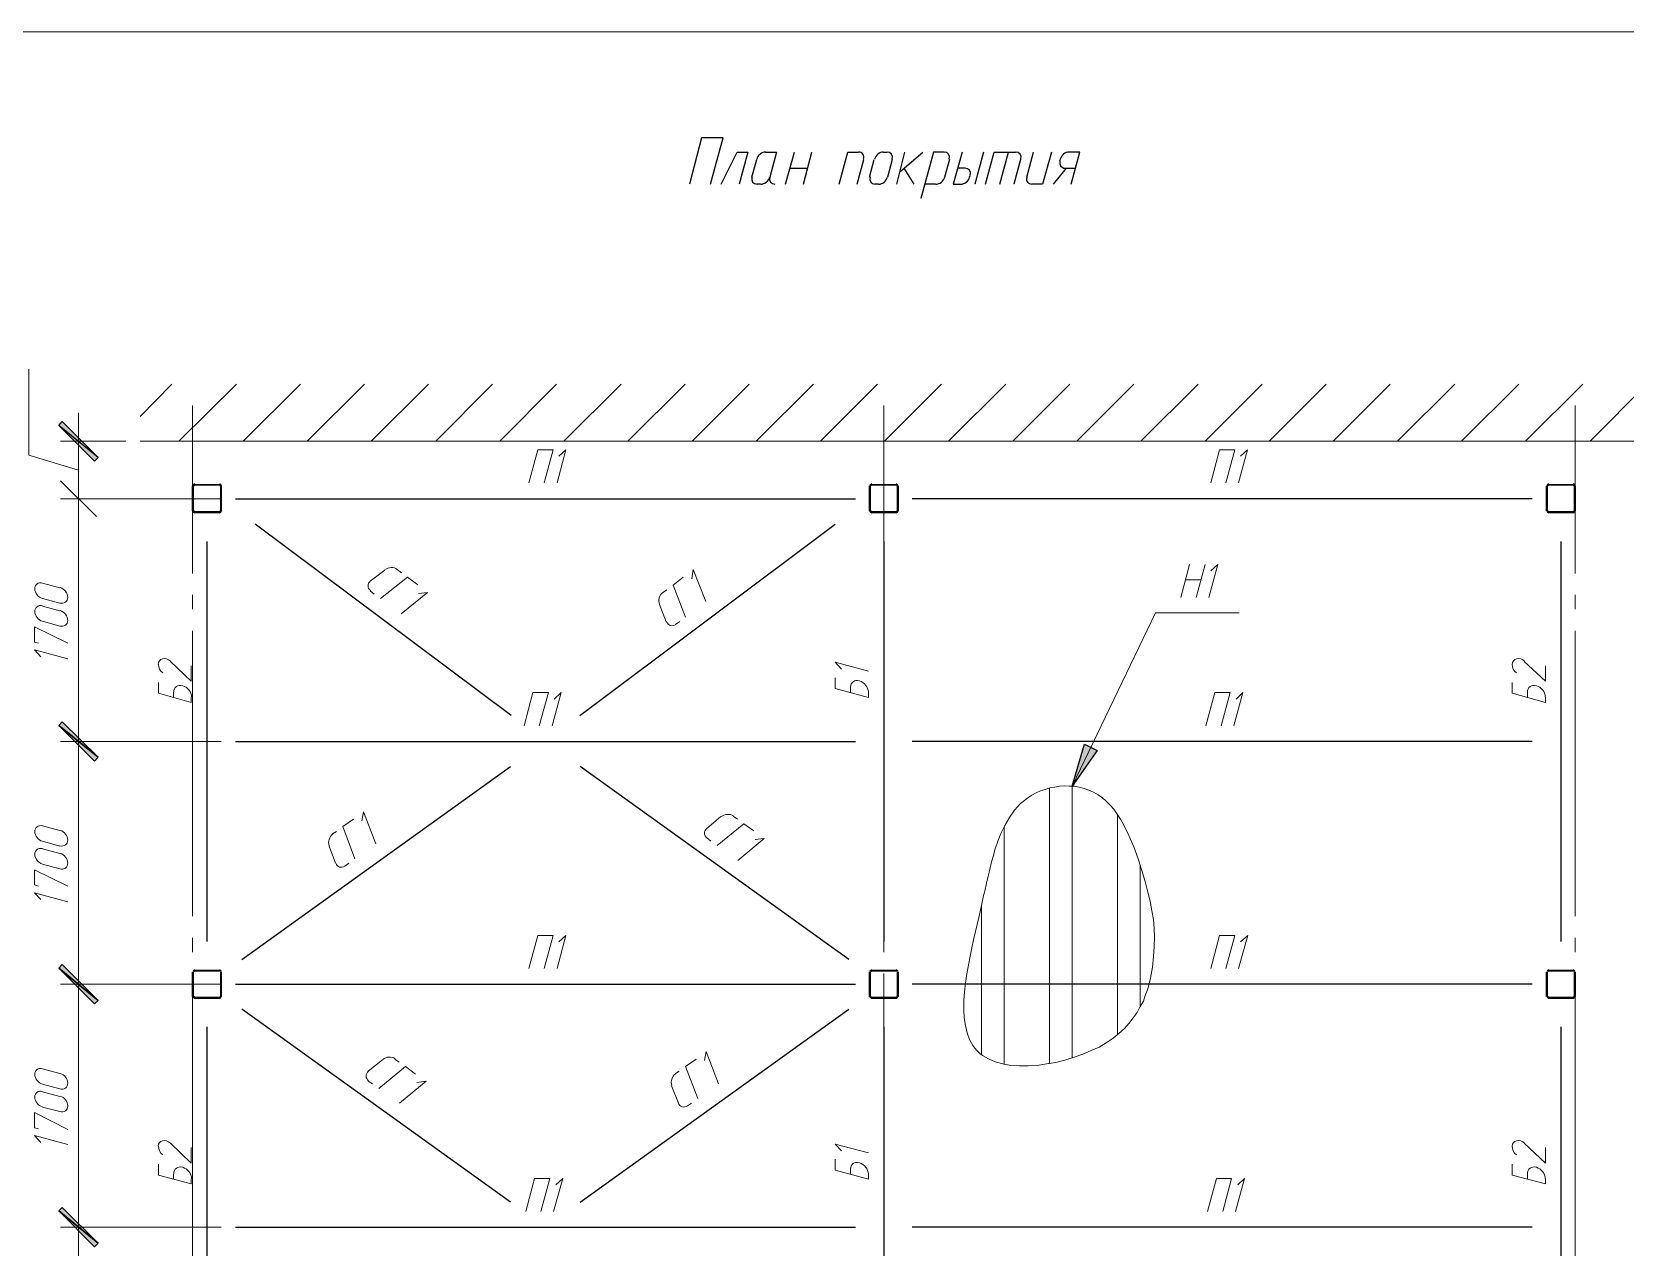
# Model space of a CAD drawing. Header units: millimetres. Extents: x -678 to 5260, y -935 to 3264.
# Drawn here: x 1525 to 2640, y 2364 to 3215 of the extents above; entities that cross this region are included whole.
import ezdxf

# ---------------------------------------------------------------- set-up
doc = ezdxf.new("R2010")
doc.units = ezdxf.units.MM
doc.header["$MEASUREMENT"] = 0
doc.layers.get('0').update_dxf_attribs({"linetype": 'CONTINUOUS'})

msp = doc.modelspace()

# ---------------------------------------------------------------- hatches: boundary and pattern name
at = {"true_color": 0x000007}
h = msp.add_hatch(color=7, dxfattribs=at)
h.paths.add_polyline_path([(1568.41138, 2914.41525), (1571.06698, 2916.90488), (1543.51512, 2939.31152)])
h.paths.add_polyline_path([(1571.06698, 2916.90488), (1543.51512, 2939.31152), (1546.00474, 2941.96712)])
h = msp.add_hatch(color=7, dxfattribs=at)
h.paths.add_polyline_path([(1568.41138, 2704.29077), (1571.06698, 2707.11235), (1543.51512, 2729.35301)])
h.paths.add_polyline_path([(1571.06698, 2707.11235), (1543.51512, 2729.35301), (1546.00474, 2731.84264)])
h = msp.add_hatch(color=7, dxfattribs=at)
h.paths.add_polyline_path([(1546.00474, 2731.84264), (1543.51512, 2729.35301), (1571.06698, 2707.11235)])
h.paths.add_polyline_path([(1543.51512, 2729.35301), (1571.06698, 2707.11235), (1568.41138, 2704.29077)])
msp.add_hatch(color=7, dxfattribs=at).paths.add_polyline_path([(2253.05869, 2686.86338), (2261.52342, 2716.24098), (2270.48607, 2711.75965)])
h = msp.add_hatch(color=7, dxfattribs=at)
h.paths.add_polyline_path([(1568.41138, 2534.33226), (1571.06698, 2536.82189), (1543.51512, 2559.3945)])
h.paths.add_polyline_path([(1571.06698, 2536.82189), (1543.51512, 2559.3945), (1546.00474, 2561.88413)])
h = msp.add_hatch(color=7, dxfattribs=at)
h.paths.add_polyline_path([(1546.00474, 2561.88413), (1543.51512, 2559.3945), (1571.06698, 2536.82189)])
h.paths.add_polyline_path([(1543.51512, 2559.3945), (1571.06698, 2536.82189), (1568.41138, 2534.33226)])
h = msp.add_hatch(color=7, dxfattribs=at)
h.paths.add_polyline_path([(1568.41138, 2364.37376), (1571.06698, 2366.86338), (1543.51512, 2389.436)])
h.paths.add_polyline_path([(1571.06698, 2366.86338), (1543.51512, 2389.436), (1546.00474, 2391.92562)])
h = msp.add_hatch(color=7, dxfattribs=at)
h.paths.add_polyline_path([(1546.00474, 2391.92562), (1543.51512, 2389.436), (1571.06698, 2366.86338)])
h.paths.add_polyline_path([(1543.51512, 2389.436), (1571.06698, 2366.86338), (1568.41138, 2364.37376)])

# ---------------------------------------------------------------- linework, layer by layer
at = {"color": 7, "linetype": 'Continuous', "lineweight": 20, "true_color": 0x000007}
msp.add_lwpolyline([(-479.88737, -884.75487), (5209.40723, -884.75487), (5209.40723, 3214.83019), (-479.88737, 3214.83019)], close=True, dxfattribs=at)
at = {"color": 7, "linetype": 'Continuous', "lineweight": 25, "true_color": 0x000007}
for points in [[(1999.78068, 3108.1082), (2008.57736, 3140.63932), (1993.47362, 3140.63932), (1985.00889, 3108.1082)], [(2007.24956, 3108.1082), (2018.36989, 3130.68081), (2026.00474, 3130.68081), (2019.86367, 3108.1082)], [(2028.66035, 3113.08745), (2032.14582, 3125.53558), (2032.14582, 3125.53558)], [(2038.2869, 3130.68081), (2045.92176, 3130.68081), (2041.27445, 3113.08745)], [(2052.22881, 3108.1082), (2058.53586, 3130.68081), (2058.53586, 3130.68081)], [(2064.84292, 3108.1082), (2070.81802, 3130.68081), (2070.81802, 3130.68081)], [(2089.90516, 3108.1082), (2095.88026, 3130.68081), (2103.34914, 3130.68081)], [(2102.35329, 3108.1082), (2107.16657, 3125.53558), (2107.16657, 3125.53558)], [(2111.14997, 3113.08745), (2114.46947, 3125.53558), (2114.46947, 3125.53558)], [(2120.9425, 3130.68081), (2123.26615, 3130.68081), (2123.26615, 3130.68081)], [(2127.08358, 3125.53558), (2123.59811, 3113.08745), (2123.59811, 3113.08745)], [(2135.71429, 3130.68081), (2129.90516, 3108.1082), (2129.90516, 3108.1082)], [(2132.22881, 3116.90488), (2148.3284, 3130.68081), (2148.3284, 3130.68081)], [(2155.79728, 3130.68081), (2147.00059, 3098.14969), (2147.00059, 3098.14969)], [(2163.43213, 3130.68081), (2155.79728, 3130.68081), (2155.79728, 3130.68081)], [(2167.08358, 3125.53558), (2163.59811, 3113.08745), (2163.59811, 3113.08745)], [(2175.88026, 3130.68081), (2169.73918, 3108.1082), (2174.88441, 3108.1082)], [(2190.81802, 3130.68081), (2184.84292, 3108.1082), (2184.84292, 3108.1082)], [(2192.3118, 3108.1082), (2198.2869, 3130.68081), (2213.39064, 3130.68081)], [(2202.2703, 3108.1082), (2208.41138, 3130.68081), (2208.41138, 3130.68081)], [(2216.87611, 3125.53558), (2212.22881, 3108.1082), (2212.22881, 3108.1082)], [(2221.19147, 3113.08745), (2225.83877, 3130.68081), (2225.83877, 3130.68081)], [(2238.45288, 3130.68081), (2232.3118, 3108.1082), (2224.84292, 3108.1082)], [(2244.59396, 3125.53558), (2244.09603, 3124.37376), (2244.09603, 3124.37376)], [(2252.22881, 3108.1082), (2258.36989, 3130.68081), (2250.90101, 3130.68081)], [(2055.21636, 3119.3945), (2067.83047, 3119.3945), (2067.83047, 3119.3945)], [(2142.35329, 3108.1082), (2135.38234, 3119.3945), (2135.38234, 3119.3945)], [(2177.87196, 3119.3945), (2172.72674, 3119.3945), (2172.72674, 3119.3945)], [(2181.19147, 3113.08745), (2181.52342, 3114.24928), (2181.52342, 3114.24928)], [(2239.94665, 3108.1082), (2249.07528, 3119.3945), (2249.07528, 3119.3945)], [(2246.75163, 3119.3945), (2255.38234, 3119.3945), (2255.38234, 3119.3945)], [(2034.80142, 3108.1082), (2032.3118, 3108.1082), (2032.3118, 3108.1082)], [(2117.29105, 3108.1082), (2114.80142, 3108.1082), (2114.80142, 3108.1082)], [(2157.29105, 3108.1082), (2149.82217, 3108.1082), (2149.82217, 3108.1082)], [(1637.12508, 2879.56048), (1637.12508, 2896.82189), (1637.12508, 2896.82189)], [(1637.78898, 2879.56048), (1637.78898, 2896.82189), (1637.78898, 2896.82189)], [(1638.61885, 2897.98372), (1655.88026, 2897.98372), (1655.88026, 2897.98372)], [(1638.61885, 2897.65177), (1655.88026, 2897.65177), (1655.88026, 2897.65177)], [(1656.71014, 2896.82189), (1656.71014, 2879.56048), (1656.71014, 2879.56048)], [(1657.20806, 2896.82189), (1657.20806, 2879.56048), (1657.20806, 2879.56048)], [(2111.14997, 2879.56048), (2111.14997, 2896.82189), (2111.14997, 2896.82189)], [(2111.81387, 2879.56048), (2111.81387, 2896.82189), (2111.81387, 2896.82189)], [(2112.64375, 2897.98372), (2129.57321, 2897.98372), (2129.57321, 2897.98372)], [(2112.64375, 2897.65177), (2129.57321, 2897.65177), (2129.57321, 2897.65177)], [(2130.40308, 2896.82189), (2130.40308, 2879.56048), (2130.40308, 2879.56048)], [(2131.06698, 2896.82189), (2131.06698, 2879.56048), (2131.06698, 2879.56048)], [(2585.17487, 2879.56048), (2585.17487, 2896.82189), (2585.17487, 2896.82189)], [(2585.67279, 2879.56048), (2585.67279, 2896.82189), (2585.67279, 2896.82189)], [(2586.66864, 2897.98372), (2603.59811, 2897.98372), (2603.59811, 2897.98372)], [(2586.66864, 2897.65177), (2603.59811, 2897.65177), (2603.59811, 2897.65177)], [(2604.42798, 2896.82189), (2604.42798, 2879.56048), (2604.42798, 2879.56048)], [(2605.09188, 2896.82189), (2605.09188, 2879.56048), (2605.09188, 2879.56048)], [(1655.88026, 2878.7306), (1638.61885, 2878.7306), (1638.61885, 2878.7306)], [(1655.88026, 2878.0667), (1638.61885, 2878.0667), (1638.61885, 2878.0667)], [(1667.16657, 2888.02521), (2101.19147, 2888.02521), (2101.19147, 2888.02521)], [(2129.57321, 2878.7306), (2112.64375, 2878.7306), (2112.64375, 2878.7306)], [(2129.57321, 2878.0667), (2112.64375, 2878.0667), (2112.64375, 2878.0667)], [(2575.05039, 2888.02521), (2141.02549, 2888.02521), (2141.02549, 2888.02521)], [(2603.59811, 2878.7306), (2586.66864, 2878.7306), (2586.66864, 2878.7306)], [(2603.59811, 2878.0667), (2586.66864, 2878.0667), (2586.66864, 2878.0667)], [(1860.19562, 2736.15799), (1681.10848, 2870.26587), (1681.10848, 2870.26587)], [(1908.3284, 2736.15799), (2087.08358, 2870.26587), (2087.08358, 2870.26587)], [(1647.08358, 2858.14969), (1647.08358, 2578.14969), (1647.08358, 2578.14969)], [(2121.10848, 2858.14969), (2121.10848, 2578.14969), (2121.10848, 2578.14969)], [(2595.13337, 2858.14969), (2595.13337, 2578.14969), (2595.13337, 2578.14969)], [(1667.16657, 2718.0667), (2101.19147, 2718.0667), (2101.19147, 2718.0667)], [(2575.05039, 2718.0667), (2141.02549, 2718.0667), (2141.02549, 2718.0667)], [(1671.6479, 2565.53558), (1859.86367, 2700.63932), (1859.86367, 2700.63932)], [(2096.71014, 2565.53558), (1908.49437, 2700.63932), (1908.49437, 2700.63932)], [(1637.12508, 2539.64347), (1637.12508, 2556.57293), (1637.12508, 2556.57293)], [(1637.78898, 2539.64347), (1637.78898, 2556.57293), (1637.78898, 2556.57293)], [(1638.61885, 2558.0667), (1655.88026, 2558.0667), (1655.88026, 2558.0667)], [(1638.61885, 2557.56878), (1655.88026, 2557.56878), (1655.88026, 2557.56878)], [(1656.71014, 2556.57293), (1656.71014, 2539.64347), (1656.71014, 2539.64347)], [(1657.20806, 2556.57293), (1657.20806, 2539.64347), (1657.20806, 2539.64347)], [(2111.14997, 2539.64347), (2111.14997, 2556.57293), (2111.14997, 2556.57293)], [(2111.81387, 2539.64347), (2111.81387, 2556.57293), (2111.81387, 2556.57293)], [(2112.64375, 2558.0667), (2129.57321, 2558.0667), (2129.57321, 2558.0667)], [(2112.64375, 2557.56878), (2129.57321, 2557.56878), (2129.57321, 2557.56878)], [(2130.40308, 2556.57293), (2130.40308, 2539.64347), (2130.40308, 2539.64347)], [(2131.06698, 2556.57293), (2131.06698, 2539.64347), (2131.06698, 2539.64347)], [(2585.17487, 2539.64347), (2585.17487, 2556.57293), (2585.17487, 2556.57293)], [(2585.67279, 2539.64347), (2585.67279, 2556.57293), (2585.67279, 2556.57293)], [(2586.66864, 2558.0667), (2603.59811, 2558.0667), (2603.59811, 2558.0667)], [(2586.66864, 2557.56878), (2603.59811, 2557.56878), (2603.59811, 2557.56878)], [(2604.42798, 2556.57293), (2604.42798, 2539.64347), (2604.42798, 2539.64347)], [(2605.09188, 2556.57293), (2605.09188, 2539.64347), (2605.09188, 2539.64347)], [(1667.16657, 2548.1082), (2101.19147, 2548.1082), (2101.19147, 2548.1082)], [(2575.05039, 2548.1082), (2141.02549, 2548.1082), (2141.02549, 2548.1082)], [(1655.88026, 2538.81359), (1638.61885, 2538.81359), (1638.61885, 2538.81359)], [(1655.88026, 2538.14969), (1638.61885, 2538.14969), (1638.61885, 2538.14969)], [(2129.57321, 2538.81359), (2112.64375, 2538.81359), (2112.64375, 2538.81359)], [(2129.57321, 2538.14969), (2112.64375, 2538.14969), (2112.64375, 2538.14969)], [(2603.59811, 2538.81359), (2586.66864, 2538.81359), (2586.66864, 2538.81359)], [(2603.59811, 2538.14969), (2586.66864, 2538.14969), (2586.66864, 2538.14969)], [(1859.86367, 2395.57708), (1671.6479, 2530.68081), (1671.6479, 2530.68081)], [(1908.49437, 2395.57708), (2096.71014, 2530.68081), (2096.71014, 2530.68081)], [(1647.08358, 2518.23268), (1647.08358, 2238.23268), (1647.08358, 2238.23268)], [(2121.10848, 2518.23268), (2121.10848, 2238.23268), (2121.10848, 2238.23268)], [(2595.13337, 2518.23268), (2595.13337, 2238.23268), (2595.13337, 2238.23268)], [(1667.16657, 2378.14969), (2101.19147, 2378.14969), (2101.19147, 2378.14969)], [(2575.05039, 2378.14969), (2141.02549, 2378.14969), (2141.02549, 2378.14969)]]:
    msp.add_lwpolyline(points, dxfattribs=at)
at = {"color": 7, "linetype": 'Continuous', "lineweight": 9, "true_color": 0x000007}
for points in [[(1557.29105, 2908.1082), (1522.60225, 2918.39865), (1522.60225, 2978.64762)], [(1600.44458, 2945.61857), (1622.68524, 2968.19119), (1622.68524, 2968.19119)], [(1627.6645, 2928.19119), (1667.83047, 2968.19119), (1667.83047, 2968.19119)], [(1672.64375, 2928.19119), (1712.64375, 2968.19119), (1712.64375, 2968.19119)], [(1717.45703, 2928.19119), (1757.45703, 2968.19119), (1757.45703, 2968.19119)], [(1762.2703, 2928.19119), (1802.43628, 2968.19119), (1802.43628, 2968.19119)], [(1807.41553, 2928.19119), (1847.24956, 2968.19119), (1847.24956, 2968.19119)], [(1852.22881, 2928.19119), (1892.06284, 2968.19119), (1892.06284, 2968.19119)], [(1897.04209, 2928.19119), (1937.20806, 2968.19119), (1937.20806, 2968.19119)], [(1942.02134, 2928.19119), (1982.02134, 2968.19119), (1982.02134, 2968.19119)], [(1986.83462, 2928.19119), (2026.83462, 2968.19119), (2026.83462, 2968.19119)], [(2031.6479, 2928.19119), (2071.81387, 2968.19119), (2071.81387, 2968.19119)], [(2076.79313, 2928.19119), (2116.62715, 2968.19119), (2116.62715, 2968.19119)], [(2121.6064, 2928.19119), (2161.44043, 2968.19119), (2161.44043, 2968.19119)], [(2166.41968, 2928.19119), (2206.58566, 2968.19119), (2206.58566, 2968.19119)], [(2211.39893, 2928.19119), (2251.39893, 2968.19119), (2251.39893, 2968.19119)], [(2256.21221, 2928.19119), (2296.21221, 2968.19119), (2296.21221, 2968.19119)], [(2301.02549, 2928.19119), (2341.19147, 2968.19119), (2341.19147, 2968.19119)], [(2346.17072, 2928.19119), (2386.00474, 2968.19119), (2386.00474, 2968.19119)], [(2390.984, 2928.19119), (2430.81802, 2968.19119), (2430.81802, 2968.19119)], [(2435.79728, 2928.19119), (2475.6313, 2968.19119), (2475.6313, 2968.19119)], [(2480.77653, 2928.19119), (2520.77653, 2968.19119), (2520.77653, 2968.19119)], [(2525.58981, 2928.19119), (2565.58981, 2968.19119), (2565.58981, 2968.19119)], [(2570.40308, 2928.19119), (2610.40308, 2968.19119), (2610.40308, 2968.19119)], [(2615.54831, 2928.19119), (2655.38234, 2968.19119), (2655.38234, 2968.19119)], [(1557.29105, 2868.1082), (1557.29105, 2948.1082), (1557.29105, 2948.1082)], [(1637.12508, 2953.25343), (1637.12508, 2835.57708), (1637.12508, 2835.57708)], [(2121.10848, 2953.25343), (2121.10848, 2835.57708), (2121.10848, 2835.57708)], [(2605.09188, 2953.25343), (2605.09188, 2835.57708), (2605.09188, 2835.57708)], [(1590.48607, 2928.19119), (1544.67694, 2928.19119), (1544.67694, 2928.19119)], [(1600.44458, 2928.19119), (2660.02964, 2928.19119), (2660.02964, 2928.19119)], [(1883.43213, 2899.14554), (1889.57321, 2922.21608), (1878.78483, 2922.21608), (1872.64375, 2899.14554)], [(1893.55661, 2917.73475), (1898.53586, 2922.21608), (1892.39479, 2899.14554)], [(2360.61055, 2899.14554), (2366.75163, 2922.21608), (2356.12923, 2922.21608), (2349.98815, 2899.14554)], [(2370.90101, 2917.73475), (2375.71429, 2922.21608), (2369.40723, 2899.14554)], [(1569.90516, 2875.57708), (1544.67694, 2900.63932), (1544.67694, 2900.63932)], [(1544.67694, 2900.63932), (1569.90516, 2875.57708), (1569.90516, 2875.57708)], [(1557.29105, 2698.14969), (1557.29105, 2908.1082), (1557.29105, 2908.1082)], [(1657.20806, 2888.02521), (1544.67694, 2888.02521), (1544.67694, 2888.02521)], [(1657.20806, 2888.02521), (1544.67694, 2888.02521), (1544.67694, 2888.02521)], [(1761.6064, 2830.26587), (1771.89686, 2838.0667), (1771.89686, 2838.0667)], [(1780.52757, 2838.39865), (1783.34914, 2836.24098), (1783.34914, 2836.24098)], [(1986.66864, 2831.92562), (1987.6645, 2838.39865), (1996.62715, 2815.99201)], [(2335.21636, 2841.88413), (2329.07528, 2818.81359), (2329.07528, 2818.81359)], [(2339.69769, 2818.81359), (2346.17072, 2841.88413), (2346.17072, 2841.88413)], [(2350.15412, 2837.56878), (2354.9674, 2841.88413), (2348.66035, 2818.81359)], [(1544.34499, 2825.61857), (1532.06284, 2828.93807), (1532.06284, 2828.93807)], [(1761.6064, 2823.46089), (1764.42798, 2821.30322), (1764.42798, 2821.30322)], [(1768.74333, 2818.14969), (1787.6645, 2833.08745), (1794.80142, 2827.77625)], [(1795.46533, 2821.63517), (1801.77238, 2822.46504), (1783.18317, 2807.52728)], [(1966.25371, 2822.13309), (1969.24126, 2824.29077), (1969.24126, 2824.29077)], [(1982.35329, 2805.20363), (1973.55661, 2827.4443), (1980.69354, 2833.08745)], [(2332.56076, 2831.26172), (2343.18317, 2831.26172), (2343.18317, 2831.26172)], [(1532.06284, 2818.14969), (1544.34499, 2814.83019), (1544.34499, 2814.83019)], [(1544.34499, 2809.51899), (1532.06284, 2812.83849), (1532.06284, 2812.83849)], [(1637.12508, 2820.63932), (1637.12508, 2810.68081), (1637.12508, 2810.68081)], [(1968.74333, 2801.88413), (1964.09603, 2814.00031), (1964.09603, 2814.00031)], [(2121.10848, 2820.63932), (2121.10848, 2810.68081), (2121.10848, 2810.68081)], [(2605.09188, 2820.63932), (2605.09188, 2810.68081), (2605.09188, 2810.68081)], [(1532.06284, 2802.21608), (1544.34499, 2798.89658), (1544.34499, 2798.89658)], [(1975.21636, 2799.89243), (1978.20391, 2802.05011), (1978.20391, 2802.05011)], [(2253.05869, 2686.86338), (2311.31595, 2808.02521), (2369.90516, 2808.02521)], [(1529.24126, 2786.7804), (1526.41968, 2787.61027), (1526.41968, 2798.23268), (1549.82217, 2786.7804)], [(1637.12508, 2795.57708), (1637.12508, 2595.74305), (1637.12508, 2595.74305)], [(2121.10848, 2795.57708), (2121.10848, 2595.74305), (2121.10848, 2595.74305)], [(2605.09188, 2795.57708), (2605.09188, 2595.74305), (2605.09188, 2595.74305)], [(1530.90101, 2777.31982), (1526.41968, 2782.29907), (1549.82217, 2775.82604)], [(1636.2952, 2771.01276), (1636.2952, 2760.39036), (1621.68939, 2774.16629)], [(2091.56491, 2768.68911), (2087.08358, 2773.50239), (2110.3201, 2767.19533)], [(2584.34499, 2771.01276), (2584.34499, 2760.39036), (2569.40723, 2774.16629)], [(1636.2952, 2745.4526), (1613.22466, 2751.92562), (1613.22466, 2759.3945)], [(2110.3201, 2748.93807), (2087.08358, 2755.24513), (2087.08358, 2762.71401)], [(2097.70599, 2755.90903), (2097.70599, 2752.25758), (2097.70599, 2752.25758)], [(2584.34499, 2745.4526), (2561.10848, 2751.92562), (2561.10848, 2759.3945)], [(1623.84707, 2752.58953), (1623.84707, 2748.93807), (1623.84707, 2748.93807)], [(1636.2952, 2749.10405), (1636.2952, 2745.4526), (1636.2952, 2745.4526)], [(1879.94665, 2729.02106), (1886.41968, 2752.25758), (1875.46533, 2752.25758), (1869.32425, 2729.02106)], [(1890.40308, 2747.77625), (1895.21636, 2752.25758), (1888.90931, 2729.02106)], [(2110.3201, 2752.58953), (2110.3201, 2748.93807), (2110.3201, 2748.93807)], [(2357.29105, 2729.02106), (2363.59811, 2752.25758), (2352.9757, 2752.25758), (2346.66864, 2729.02106)], [(2367.74748, 2747.77625), (2372.39479, 2752.25758), (2366.25371, 2729.02106)], [(2571.73089, 2752.58953), (2571.73089, 2748.93807), (2571.73089, 2748.93807)], [(2584.34499, 2749.10405), (2584.34499, 2745.4526), (2584.34499, 2745.4526)], [(1557.29105, 2528.19119), (1557.29105, 2738.14969), (1557.29105, 2738.14969)], [(1657.20806, 2718.0667), (1544.67694, 2718.0667), (1544.67694, 2718.0667)], [(1657.20806, 2718.0667), (1544.67694, 2718.0667), (1544.67694, 2718.0667)], [(2237.12508, 2492.50654), (2237.12508, 2685.53558), (2237.12508, 2685.53558)], [(2253.05869, 2496.48994), (2253.05869, 2686.86338), (2253.05869, 2686.86338)], [(1755.79728, 2662.46504), (1756.9591, 2668.7721), (1765.42383, 2646.36546)], [(2284.75993, 2512.92148), (2284.75993, 2666.61442), (2284.75993, 2666.61442)], [(1544.34499, 2655.66006), (1532.06284, 2658.97957), (1532.06284, 2658.97957)], [(1735.05039, 2653.33641), (1738.03794, 2655.16214), (1738.03794, 2655.16214)], [(1750.81802, 2635.90903), (1742.35329, 2658.48164), (1749.82217, 2663.79284)], [(1997.12508, 2657.15384), (2007.08358, 2665.4526), (2007.08358, 2665.4526)], [(2004.42798, 2645.20363), (2023.01719, 2660.47334), (2030.15412, 2655.49409)], [(2015.71429, 2665.78455), (2018.70184, 2663.79284), (2018.70184, 2663.79284)], [(2205.42383, 2492.00861), (2205.42383, 2658.64762), (2205.42383, 2658.64762)], [(1532.06284, 2648.19119), (1544.34499, 2644.87168), (1544.34499, 2644.87168)], [(1737.20806, 2632.92148), (1732.72674, 2644.87168), (1732.72674, 2644.87168)], [(1997.12508, 2650.51484), (2000.11263, 2648.35716), (2000.11263, 2648.35716)], [(2030.984, 2649.35301), (2037.45703, 2650.18289), (2018.86781, 2634.7472)], [(1544.34499, 2639.56048), (1532.06284, 2642.87998), (1532.06284, 2642.87998)], [(1743.68109, 2630.7638), (1746.50267, 2632.92148), (1746.50267, 2632.92148)], [(1529.24126, 2616.82189), (1526.41968, 2617.65177), (1526.41968, 2628.27417), (1549.82217, 2616.82189)], [(1532.06284, 2632.0916), (1544.34499, 2628.93807), (1544.34499, 2628.93807)], [(2300.69354, 2532.17459), (2300.69354, 2631.26172), (2300.69354, 2631.26172)], [(1530.90101, 2607.36131), (1526.41968, 2612.17459), (1549.82217, 2605.86753)], [(2189.49022, 2498.81359), (2189.49022, 2603.21193), (2189.49022, 2603.21193)], [(1637.12508, 2580.63932), (1637.12508, 2570.68081), (1637.12508, 2570.68081)], [(1883.43213, 2559.06255), (1889.57321, 2582.29907), (1878.78483, 2582.29907), (1872.64375, 2559.06255)], [(1893.55661, 2577.81774), (1898.53586, 2582.29907), (1892.39479, 2559.06255)], [(2121.10848, 2580.63932), (2121.10848, 2570.68081), (2121.10848, 2570.68081)], [(2360.61055, 2559.06255), (2366.91761, 2582.29907), (2356.12923, 2582.29907), (2349.98815, 2559.06255)], [(2370.90101, 2577.81774), (2375.88026, 2582.29907), (2369.40723, 2559.06255)], [(2605.09188, 2580.63932), (2605.09188, 2570.68081), (2605.09188, 2570.68081)], [(1557.29105, 2358.23268), (1557.29105, 2568.19119), (1557.29105, 2568.19119)], [(1637.12508, 2555.74305), (1637.12508, 2355.74305), (1637.12508, 2355.74305)], [(2121.10848, 2555.74305), (2121.10848, 2355.74305), (2121.10848, 2355.74305)], [(2605.09188, 2555.74305), (2605.09188, 2355.74305), (2605.09188, 2355.74305)], [(1657.20806, 2548.1082), (1544.67694, 2548.1082), (1544.67694, 2548.1082)], [(1657.20806, 2548.1082), (1544.67694, 2548.1082), (1544.67694, 2548.1082)], [(1995.6313, 2494.66421), (1996.79313, 2500.97127), (2005.42383, 2478.39865)], [(1544.34499, 2485.70156), (1532.06284, 2488.85509), (1532.06284, 2488.85509)], [(1760.11263, 2487.19533), (1770.23711, 2495.32811), (1770.23711, 2495.32811)], [(1767.58151, 2475.24513), (1786.17072, 2490.51484), (1793.30765, 2485.20363)], [(1778.86781, 2495.66006), (1781.85537, 2493.50239), (1781.85537, 2493.50239)], [(1990.81802, 2468.1082), (1982.35329, 2490.51484), (1989.6562, 2495.66006)], [(1532.06284, 2478.23268), (1544.34499, 2474.91318), (1544.34499, 2474.91318)], [(1760.11263, 2480.39036), (1763.10018, 2478.39865), (1763.10018, 2478.39865)], [(1794.13752, 2479.3945), (1800.61055, 2480.22438), (1782.02134, 2464.7887)], [(1977.37404, 2464.7887), (1972.56076, 2476.90488), (1972.56076, 2476.90488)], [(1975.21636, 2485.53558), (1977.87196, 2487.36131), (1977.87196, 2487.36131)], [(1544.34499, 2469.60197), (1532.06284, 2472.92148), (1532.06284, 2472.92148)], [(1529.24126, 2446.86338), (1526.41968, 2447.52728), (1526.41968, 2458.31567), (1549.82217, 2446.53143)], [(1532.06284, 2462.13309), (1544.34499, 2458.97957), (1544.34499, 2458.97957)], [(1983.68109, 2462.96297), (1986.50267, 2464.7887), (1986.50267, 2464.7887)], [(1530.90101, 2437.4028), (1526.41968, 2442.21608), (1549.82217, 2435.90903)], [(1636.2952, 2433.91733), (1636.2952, 2422.96297), (1621.68939, 2436.90488)], [(2091.56491, 2431.59367), (2087.08358, 2436.24098), (2110.3201, 2430.0999)], [(2584.34499, 2433.91733), (2584.34499, 2422.96297), (2569.40723, 2436.90488)], [(1636.2952, 2408.35716), (1613.22466, 2414.49824), (1613.22466, 2422.13309)], [(2110.3201, 2411.67666), (2087.08358, 2417.98372), (2087.08358, 2425.61857)], [(2584.34499, 2408.35716), (2561.10848, 2414.49824), (2561.10848, 2422.13309)], [(1623.84707, 2415.16214), (1623.84707, 2411.67666), (1623.84707, 2411.67666)], [(1636.2952, 2412.00861), (1636.2952, 2408.35716), (1636.2952, 2408.35716)], [(1881.10848, 2389.10405), (1887.41553, 2412.17459), (1876.62715, 2412.17459), (1870.48607, 2389.10405)], [(1891.39893, 2407.69326), (1896.37819, 2412.17459), (1889.90516, 2389.10405)], [(2097.70599, 2418.48164), (2097.70599, 2414.99616), (2097.70599, 2414.99616)], [(2110.3201, 2415.16214), (2110.3201, 2411.67666), (2110.3201, 2411.67666)], [(2358.45288, 2389.10405), (2364.59396, 2412.17459), (2353.97155, 2412.17459), (2347.83047, 2389.10405)], [(2368.90931, 2407.69326), (2373.55661, 2412.17459), (2367.41553, 2389.10405)], [(2571.73089, 2415.16214), (2571.73089, 2411.67666), (2571.73089, 2411.67666)], [(2584.34499, 2412.00861), (2584.34499, 2408.35716), (2584.34499, 2408.35716)], [(1557.29105, 2188.27417), (1557.29105, 2398.23268), (1557.29105, 2398.23268)], [(1657.20806, 2378.14969), (1544.67694, 2378.14969), (1544.67694, 2378.14969)], [(1657.20806, 2378.14969), (1544.67694, 2378.14969), (1544.67694, 2378.14969)]]:
    msp.add_lwpolyline(points, dxfattribs=at)
at = {"color": 7, "linetype": 'Continuous', "lineweight": -2, "true_color": 0x000007}
for points in [[(1571.06698, 2916.90488), (1543.51512, 2939.31152), (1546.00474, 2941.96712)], [(1568.41138, 2914.41525), (1571.06698, 2916.90488), (1543.51512, 2939.31152)], [(1571.06698, 2707.11235), (1543.51512, 2729.35301), (1546.00474, 2731.84264)], [(1546.00474, 2731.84264), (1543.51512, 2729.35301), (1571.06698, 2707.11235)], [(1568.41138, 2704.29077), (1571.06698, 2707.11235), (1543.51512, 2729.35301)], [(1543.51512, 2729.35301), (1571.06698, 2707.11235), (1568.41138, 2704.29077)], [(2253.05869, 2686.86338), (2261.52342, 2716.24098), (2270.48607, 2711.75965)], [(1571.06698, 2536.82189), (1543.51512, 2559.3945), (1546.00474, 2561.88413)], [(1546.00474, 2561.88413), (1543.51512, 2559.3945), (1571.06698, 2536.82189)], [(1568.41138, 2534.33226), (1571.06698, 2536.82189), (1543.51512, 2559.3945)], [(1543.51512, 2559.3945), (1571.06698, 2536.82189), (1568.41138, 2534.33226)], [(1571.06698, 2366.86338), (1543.51512, 2389.436), (1546.00474, 2391.92562)], [(1546.00474, 2391.92562), (1543.51512, 2389.436), (1571.06698, 2366.86338)], [(1568.41138, 2364.37376), (1571.06698, 2366.86338), (1543.51512, 2389.436)], [(1543.51512, 2389.436), (1571.06698, 2366.86338), (1568.41138, 2364.37376)]]:
    msp.add_lwpolyline(points, close=True, dxfattribs=at)
at = {"color": 7, "linetype": 'Continuous', "lineweight": 9, "true_color": 0x000007}
msp.add_lwpolyline([(2197.623, 2637.56878), (2199.11678, 2642.87998), (2200.9425, 2648.19119), (2203.10018, 2653.66836), (2205.92176, 2659.31152), (2209.07528, 2664.7887), (2212.72674, 2669.93392), (2216.87611, 2674.58123), (2219.53172, 2676.7389), (2222.02134, 2678.56463), (2224.84292, 2680.55633), (2227.83047, 2682.05011), (2230.81802, 2683.54388), (2233.97155, 2684.53973), (2237.29105, 2685.53558), (2240.77653, 2686.19948), (2244.09603, 2686.86338), (2247.58151, 2687.02936), (2251.06698, 2686.86338), (2254.55246, 2686.69741), (2257.87196, 2686.03351), (2261.35744, 2685.20363), (2264.67694, 2684.04181), (2267.99645, 2682.54803), (2271.14997, 2680.72231), (2274.13752, 2678.56463), (2276.79313, 2676.24098), (2279.6147, 2673.4194), (2282.10433, 2670.59782), (2284.42798, 2667.11235), (2286.91761, 2663.79284), (2288.90931, 2659.97542), (2292.72674, 2652.17459), (2296.21221, 2644.20778), (2299.19976, 2635.90903), (2301.68939, 2627.77625), (2304.01304, 2619.97542), (2306.00474, 2612.67251), (2307.49852, 2606.19948), (2308.66035, 2599.56048), (2309.82217, 2593.4194), (2310.48607, 2587.27832), (2310.65205, 2581.13724), (2310.48607, 2574.49824), (2309.98815, 2567.52728), (2309.15827, 2560.0584), (2307.83047, 2552.42355), (2307.00059, 2548.44015), (2305.67279, 2544.29077), (2304.17902, 2540.30737), (2302.85122, 2536.32397), (2300.69354, 2532.50654), (2298.53586, 2528.35716), (2295.71429, 2524.53973), (2292.72674, 2520.72231), (2289.57321, 2517.07085), (2285.75578, 2513.75135), (2281.6064, 2510.26587), (2276.79313, 2507.11235), (2271.81387, 2504.1248), (2266.17072, 2501.63517), (2260.52757, 2499.14554), (2254.38649, 2496.98787), (2247.91346, 2494.99616), (2241.6064, 2493.33641), (2234.9674, 2492.34056), (2228.66035, 2491.34471), (2222.18732, 2491.01276), (2216.04624, 2491.01276), (2210.07113, 2491.34471), (2204.42798, 2492.34056), (2199.11678, 2493.83434), (2194.46947, 2495.82604), (2190.15412, 2498.14969), (2188.3284, 2499.64347), (2186.50267, 2501.46919), (2184.84292, 2503.29492), (2183.51512, 2505.28662), (2181.19147, 2509.436), (2179.36574, 2514.0833), (2178.20391, 2519.22853), (2177.37404, 2524.70571), (2177.20806, 2530.51484), (2177.20806, 2536.65592), (2177.70599, 2542.79699), (2178.20391, 2548.93807), (2179.19976, 2555.4111), (2181.52342, 2567.69326), (2182.68524, 2573.66836), (2184.01304, 2579.31152), (2185.34084, 2584.95467), (2186.50267, 2589.93392), (2187.6645, 2594.7472), (2188.66035, 2599.06255), (2189.49022, 2603.21193), (2190.3201, 2606.86338), (2190.984, 2610.18289), (2191.81387, 2613.17044), (2192.9757, 2618.81359), (2194.13752, 2623.79284), (2195.29935, 2628.44015), (2196.2952, 2632.92148)], close=True, dxfattribs=at)
at = {"color": 7, "linetype": 'Continuous', "lineweight": 25, "true_color": 0x000007}
for points in [[(2038.45288, 3130.68081), (2035.6313, 3130.68081), (2032.80972, 3128.52314), (2032.14582, 3125.70156)], [(2120.77653, 3130.68081), (2118.12093, 3130.68081), (2115.29935, 3128.52314), (2114.63545, 3125.70156)], [(2127.08358, 3125.70156), (2127.74748, 3128.35716), (2126.08773, 3130.68081), (2123.43213, 3130.68081)], [(2166.91761, 3125.70156), (2167.74748, 3128.35716), (2166.08773, 3130.68081), (2163.26615, 3130.68081)], [(2217.04209, 3125.70156), (2217.87196, 3128.35716), (2216.21221, 3130.68081), (2213.39064, 3130.68081)], [(2244.42798, 3124.37376), (2243.59811, 3121.71816), (2245.25786, 3119.56048), (2248.07943, 3119.3945)], [(2250.90101, 3130.68081), (2248.07943, 3130.68081), (2245.25786, 3128.52314), (2244.59396, 3125.70156)], [(2028.82632, 3113.25343), (2027.99645, 3110.43185), (2029.6562, 3108.27417), (2032.47777, 3108.27417)], [(2034.9674, 3108.27417), (2037.623, 3108.1082), (2040.44458, 3110.43185), (2041.27445, 3113.08745)], [(2041.27445, 3113.25343), (2040.61055, 3110.43185), (2042.2703, 3108.27417), (2044.92591, 3108.27417)], [(2111.48192, 3113.25343), (2110.65205, 3110.43185), (2112.3118, 3108.27417), (2114.9674, 3108.27417)], [(2117.45703, 3108.27417), (2120.11263, 3108.1082), (2122.9342, 3110.43185), (2123.59811, 3113.08745)], [(2157.45703, 3108.27417), (2160.2786, 3108.1082), (2163.10018, 3110.43185), (2163.76408, 3113.08745)], [(2174.88441, 3108.27417), (2177.70599, 3108.1082), (2180.52757, 3110.43185), (2181.19147, 3113.08745)], [(2181.68939, 3114.41525), (2182.35329, 3117.07085), (2180.69354, 3119.3945), (2178.03794, 3119.3945)], [(2221.19147, 3113.25343), (2220.52757, 3110.43185), (2222.18732, 3108.27417), (2224.84292, 3108.27417)], [(1638.78483, 2898.31567), (1637.95495, 2898.31567), (1637.45703, 2897.65177), (1637.45703, 2896.82189)], [(1638.78483, 2897.65177), (1638.2869, 2897.65177), (1637.95495, 2897.31982), (1637.95495, 2896.82189)], [(1657.37404, 2896.82189), (1657.37404, 2897.65177), (1656.71014, 2898.31567), (1656.04624, 2898.31567)], [(1656.71014, 2896.82189), (1656.71014, 2897.31982), (1656.37819, 2897.65177), (1656.04624, 2897.65177)], [(2112.80972, 2898.31567), (2111.97985, 2898.31567), (2111.31595, 2897.65177), (2111.31595, 2896.82189)], [(2112.80972, 2897.65177), (2112.3118, 2897.65177), (2111.97985, 2897.31982), (2111.97985, 2896.82189)], [(2131.06698, 2896.82189), (2131.06698, 2897.65177), (2130.56906, 2898.31567), (2129.73918, 2898.31567)], [(2130.40308, 2896.82189), (2130.40308, 2897.31982), (2130.07113, 2897.65177), (2129.73918, 2897.65177)], [(2586.66864, 2898.31567), (2586.00474, 2898.31567), (2585.34084, 2897.65177), (2585.34084, 2896.82189)], [(2586.66864, 2897.65177), (2586.33669, 2897.65177), (2586.00474, 2897.31982), (2586.00474, 2896.82189)], [(2605.09188, 2896.82189), (2605.09188, 2897.65177), (2604.42798, 2898.31567), (2603.76408, 2898.31567)], [(2604.42798, 2896.82189), (2604.42798, 2897.31982), (2604.09603, 2897.65177), (2603.76408, 2897.65177)], [(1637.45703, 2879.72645), (1637.45703, 2878.89658), (1637.95495, 2878.23268), (1638.78483, 2878.23268)], [(1637.95495, 2879.72645), (1637.95495, 2879.22853), (1638.2869, 2878.89658), (1638.78483, 2878.89658)], [(1656.04624, 2878.89658), (1656.37819, 2878.89658), (1656.71014, 2879.22853), (1656.71014, 2879.72645)], [(1656.04624, 2878.23268), (1656.71014, 2878.23268), (1657.37404, 2878.89658), (1657.37404, 2879.72645)], [(2111.31595, 2879.72645), (2111.31595, 2878.89658), (2111.97985, 2878.23268), (2112.80972, 2878.23268)], [(2111.97985, 2879.72645), (2111.97985, 2879.22853), (2112.3118, 2878.89658), (2112.80972, 2878.89658)], [(2129.73918, 2878.89658), (2130.07113, 2878.89658), (2130.40308, 2879.22853), (2130.40308, 2879.72645)], [(2129.73918, 2878.23268), (2130.56906, 2878.23268), (2131.06698, 2878.89658), (2131.06698, 2879.72645)], [(2585.34084, 2879.72645), (2585.34084, 2878.89658), (2586.00474, 2878.23268), (2586.66864, 2878.23268)], [(2586.00474, 2879.72645), (2586.00474, 2879.22853), (2586.33669, 2878.89658), (2586.66864, 2878.89658)], [(2603.76408, 2878.89658), (2604.09603, 2878.89658), (2604.42798, 2879.22853), (2604.42798, 2879.72645)], [(2603.76408, 2878.23268), (2604.42798, 2878.23268), (2605.09188, 2878.89658), (2605.09188, 2879.72645)], [(1638.78483, 2558.0667), (1637.95495, 2558.0667), (1637.45703, 2557.56878), (1637.45703, 2556.7389)], [(1638.78483, 2557.56878), (1638.2869, 2557.56878), (1637.95495, 2557.23683), (1637.95495, 2556.7389)], [(1657.37404, 2556.7389), (1657.37404, 2557.56878), (1656.71014, 2558.0667), (1656.04624, 2558.0667)], [(1656.71014, 2556.7389), (1656.71014, 2557.23683), (1656.37819, 2557.56878), (1656.04624, 2557.56878)], [(2112.80972, 2558.0667), (2111.97985, 2558.0667), (2111.31595, 2557.56878), (2111.31595, 2556.7389)], [(2112.80972, 2557.56878), (2112.3118, 2557.56878), (2111.97985, 2557.23683), (2111.97985, 2556.7389)], [(2131.06698, 2556.7389), (2131.06698, 2557.56878), (2130.56906, 2558.0667), (2129.73918, 2558.0667)], [(2130.40308, 2556.7389), (2130.40308, 2557.23683), (2130.07113, 2557.56878), (2129.73918, 2557.56878)], [(2586.66864, 2558.0667), (2586.00474, 2558.0667), (2585.34084, 2557.56878), (2585.34084, 2556.7389)], [(2586.66864, 2557.56878), (2586.33669, 2557.56878), (2586.00474, 2557.23683), (2586.00474, 2556.7389)], [(2605.09188, 2556.7389), (2605.09188, 2557.56878), (2604.42798, 2558.0667), (2603.76408, 2558.0667)], [(2604.42798, 2556.7389), (2604.42798, 2557.23683), (2604.09603, 2557.56878), (2603.76408, 2557.56878)], [(1637.45703, 2539.80944), (1637.45703, 2538.97957), (1637.95495, 2538.31567), (1638.78483, 2538.31567)], [(1637.95495, 2539.80944), (1637.95495, 2539.31152), (1638.2869, 2538.97957), (1638.78483, 2538.97957)], [(1656.04624, 2538.97957), (1656.37819, 2538.97957), (1656.71014, 2539.31152), (1656.71014, 2539.80944)], [(1656.04624, 2538.31567), (1656.71014, 2538.31567), (1657.37404, 2538.97957), (1657.37404, 2539.80944)], [(2111.31595, 2539.80944), (2111.31595, 2538.97957), (2111.97985, 2538.31567), (2112.80972, 2538.31567)], [(2111.97985, 2539.80944), (2111.97985, 2539.31152), (2112.3118, 2538.97957), (2112.80972, 2538.97957)], [(2129.73918, 2538.97957), (2130.07113, 2538.97957), (2130.40308, 2539.31152), (2130.40308, 2539.80944)], [(2129.73918, 2538.31567), (2130.56906, 2538.31567), (2131.06698, 2538.97957), (2131.06698, 2539.80944)], [(2585.34084, 2539.80944), (2585.34084, 2538.97957), (2586.00474, 2538.31567), (2586.66864, 2538.31567)], [(2586.00474, 2539.80944), (2586.00474, 2539.31152), (2586.33669, 2538.97957), (2586.66864, 2538.97957)], [(2603.76408, 2538.97957), (2604.09603, 2538.97957), (2604.42798, 2539.31152), (2604.42798, 2539.80944)], [(2603.76408, 2538.31567), (2604.42798, 2538.31567), (2605.09188, 2538.97957), (2605.09188, 2539.80944)]]:
    msp.add_open_spline(points, degree=3, dxfattribs=at)
msp.add_open_spline([(2107.00059, 3125.70156), (2107.33254, 3127.02936), (2107.16657, 3128.19119), (2106.50267, 3129.18704), (2106.50267, 3129.18704), (2105.83877, 3130.18289), (2104.67694, 3130.68081), (2103.34914, 3130.68081)], degree=3, knots=[0, 0, 0, 0, 0.125, 0.125, 0.125, 0.125001, 1, 1, 1, 1], dxfattribs=at)
at = {"color": 7, "linetype": 'Continuous', "lineweight": 9, "true_color": 0x000007}
for points in [[(1780.52757, 2838.56463), (1778.20391, 2840.39036), (1774.38649, 2840.22438), (1771.89686, 2838.39865)], [(1532.22881, 2828.93807), (1529.24126, 2829.76795), (1526.75163, 2827.94222), (1526.75163, 2824.95467)], [(1526.75163, 2824.95467), (1526.75163, 2821.96712), (1529.07528, 2818.97957), (1532.06284, 2818.14969)], [(1549.82217, 2818.97957), (1549.82217, 2821.96712), (1547.49852, 2824.95467), (1544.51097, 2825.78455)], [(1761.77238, 2830.43185), (1759.44873, 2828.60612), (1759.44873, 2825.4526), (1761.77238, 2823.79284)], [(1966.41968, 2822.29907), (1963.93006, 2820.63932), (1962.9342, 2816.82189), (1964.09603, 2814.00031)], [(1532.22881, 2813.00446), (1529.24126, 2813.83434), (1526.75163, 2812.00861), (1526.75163, 2809.02106)], [(1544.34499, 2814.99616), (1547.33254, 2814.33226), (1549.82217, 2816.15799), (1549.82217, 2818.97957)], [(1526.75163, 2809.02106), (1526.75163, 2806.03351), (1529.07528, 2803.04596), (1532.06284, 2802.21608)], [(1544.34499, 2798.89658), (1547.33254, 2798.0667), (1549.82217, 2799.89243), (1549.82217, 2802.87998)], [(1549.82217, 2802.87998), (1549.82217, 2805.86753), (1547.49852, 2808.85509), (1544.51097, 2809.68496)], [(1969.07528, 2801.88413), (1970.23711, 2799.06255), (1973.05869, 2798.23268), (1975.54831, 2800.0584)], [(1613.39064, 2772.17459), (1613.22466, 2769.85094), (1614.38649, 2767.52728), (1616.37819, 2766.03351)], [(2561.10848, 2772.17459), (2560.9425, 2769.85094), (2562.10433, 2767.52728), (2564.09603, 2766.03351)], [(2015.88026, 2665.95052), (2013.39064, 2667.61027), (2009.57321, 2667.4443), (2007.24956, 2665.4526)], [(1532.22881, 2658.97957), (1529.24126, 2659.80944), (1526.75163, 2657.98372), (1526.75163, 2654.99616)], [(1526.75163, 2654.99616), (1526.75163, 2652.00861), (1529.07528, 2649.02106), (1532.06284, 2648.19119)], [(1549.82217, 2649.02106), (1549.82217, 2652.00861), (1547.49852, 2654.99616), (1544.51097, 2655.82604)], [(1997.29105, 2657.31982), (1994.9674, 2655.32811), (1994.9674, 2652.17459), (1997.45703, 2650.51484)], [(1532.22881, 2643.04596), (1529.24126, 2643.87583), (1526.75163, 2642.05011), (1526.75163, 2639.06255)], [(1544.34499, 2645.03766), (1547.33254, 2644.37376), (1549.82217, 2646.19948), (1549.82217, 2649.02106)], [(1735.38234, 2653.33641), (1732.89271, 2651.51069), (1731.73089, 2647.85923), (1732.89271, 2645.03766)], [(1526.75163, 2639.06255), (1526.75163, 2636.075), (1529.07528, 2633.08745), (1532.06284, 2632.25758)], [(1544.34499, 2628.93807), (1547.33254, 2628.1082), (1549.82217, 2629.93392), (1549.82217, 2632.92148)], [(1549.82217, 2632.92148), (1549.82217, 2635.90903), (1547.49852, 2638.89658), (1544.51097, 2639.72645)], [(1737.37404, 2632.92148), (1738.53586, 2630.0999), (1741.35744, 2629.10405), (1743.84707, 2630.7638)], [(1532.22881, 2489.02106), (1529.24126, 2489.85094), (1526.75163, 2488.02521), (1526.75163, 2485.03766)], [(1779.03379, 2495.99201), (1776.54416, 2497.65177), (1772.72674, 2497.48579), (1770.40308, 2495.49409)], [(1526.75163, 2485.03766), (1526.75163, 2482.05011), (1529.07528, 2479.06255), (1532.06284, 2478.23268)], [(1544.34499, 2474.91318), (1547.33254, 2474.0833), (1549.82217, 2475.90903), (1549.82217, 2478.89658)], [(1549.82217, 2478.89658), (1549.82217, 2481.88413), (1547.49852, 2484.87168), (1544.51097, 2485.70156)], [(1760.44458, 2487.36131), (1758.12093, 2485.36961), (1758.12093, 2482.21608), (1760.44458, 2480.55633)], [(1975.21636, 2485.36961), (1972.72674, 2483.70986), (1971.73089, 2480.0584), (1972.72674, 2477.23683)], [(1532.22881, 2473.08745), (1529.24126, 2473.91733), (1526.75163, 2472.0916), (1526.75163, 2469.10405)], [(1526.75163, 2469.10405), (1526.75163, 2466.1165), (1529.07528, 2463.12894), (1532.06284, 2462.29907)], [(1549.82217, 2462.96297), (1549.82217, 2465.95052), (1547.49852, 2468.93807), (1544.51097, 2469.76795)], [(1977.20806, 2465.12065), (1978.36989, 2462.29907), (1981.19147, 2461.30322), (1983.68109, 2462.96297)], [(1544.34499, 2458.97957), (1547.33254, 2458.14969), (1549.82217, 2459.97542), (1549.82217, 2462.96297)], [(1613.39064, 2434.7472), (1613.22466, 2432.58953), (1614.38649, 2430.0999), (1616.37819, 2428.60612)], [(2561.10848, 2434.7472), (2560.9425, 2432.58953), (2562.10433, 2430.0999), (2564.09603, 2428.60612)]]:
    msp.add_open_spline(points, degree=3, dxfattribs=at)
for points in [[(1621.68939, 2774.33226), (1620.02964, 2775.82604), (1617.87196, 2776.48994), (1616.21221, 2775.99201), (1616.21221, 2775.99201), (1614.38649, 2775.49409), (1613.22466, 2774.00031), (1613.05869, 2772.00861)], [(2569.73918, 2774.33226), (2568.07943, 2775.82604), (2565.92176, 2776.48994), (2564.09603, 2775.99201), (2564.09603, 2775.99201), (2562.2703, 2775.49409), (2561.10848, 2774.00031), (2561.10848, 2772.00861)], [(1636.46118, 2749.27002), (1636.46118, 2752.7555), (1633.6396, 2756.24098), (1630.3201, 2757.07085), (1630.3201, 2757.07085), (1626.83462, 2758.0667), (1624.01304, 2756.075), (1624.01304, 2752.58953)], [(2110.3201, 2752.58953), (2110.15412, 2756.075), (2107.49852, 2759.56048), (2104.01304, 2760.55633), (2104.01304, 2760.55633), (2100.52757, 2761.55218), (2097.87196, 2759.3945), (2097.87196, 2756.075)], [(2584.17902, 2749.27002), (2584.17902, 2752.7555), (2581.35744, 2756.24098), (2578.03794, 2757.07085), (2578.03794, 2757.07085), (2574.55246, 2758.0667), (2571.73089, 2756.075), (2571.73089, 2752.58953)], [(1621.68939, 2436.90488), (1620.02964, 2438.39865), (1617.87196, 2439.06255), (1616.21221, 2438.56463), (1616.21221, 2438.56463), (1614.38649, 2438.23268), (1613.22466, 2436.7389), (1613.05869, 2434.7472)], [(2569.73918, 2436.90488), (2568.07943, 2438.39865), (2565.92176, 2439.06255), (2564.09603, 2438.56463), (2564.09603, 2438.56463), (2562.2703, 2438.23268), (2561.10848, 2436.7389), (2561.10848, 2434.7472)], [(1636.46118, 2412.17459), (1636.46118, 2415.49409), (1633.6396, 2418.97957), (1630.3201, 2419.97542), (1630.3201, 2419.97542), (1626.83462, 2420.97127), (1624.01304, 2418.81359), (1624.01304, 2415.49409)], [(2110.3201, 2415.32811), (2110.15412, 2418.64762), (2107.49852, 2422.29907), (2104.01304, 2423.12894), (2104.01304, 2423.12894), (2100.52757, 2424.1248), (2097.87196, 2422.13309), (2097.87196, 2418.64762)], [(2584.17902, 2412.17459), (2584.17902, 2415.49409), (2581.35744, 2418.97957), (2578.03794, 2419.97542), (2578.03794, 2419.97542), (2574.55246, 2420.97127), (2571.73089, 2418.81359), (2571.73089, 2415.49409)]]:
    msp.add_open_spline(points, degree=3, knots=[0, 0, 0, 0, 0.125, 0.125, 0.125, 0.125001, 1, 1, 1, 1], dxfattribs=at)

doc.saveas('drawing.dxf')
